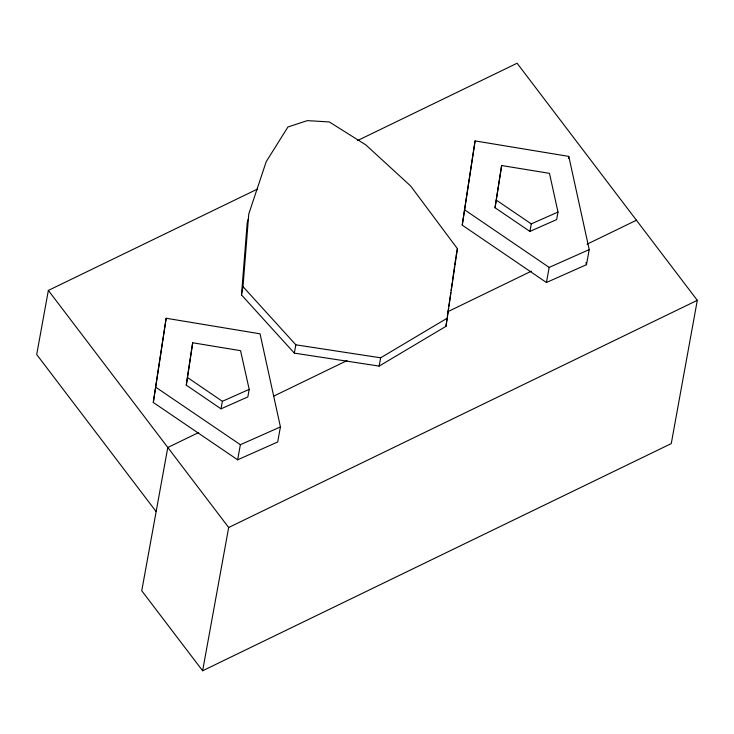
<?xml version="1.0" encoding="UTF-8"?>
<svg xmlns="http://www.w3.org/2000/svg" width="734" height="734" viewBox="0 0 734 734"><rect width="100%" height="100%" fill="white"/><g stroke="black" fill="none" stroke-linecap="round" stroke-linejoin="round"><path stroke-width="1.1" d="M241.495 294.94L243 286.636L248.753 214.016L266.213 161.673L287.939 126.973L307.363 120.624L329.291 121.945L365.816 144.882L410.691 186.041L457.41 248.688L445.978 326.318L379.139 366.101L294.334 353.118L241.495 294.94L247.239 222.31L248.312 219.108M445.978 326.318L447.098 318.492M447.419 316.253L448.538 308.427M448.859 306.188L450.786 292.765M451.098 290.526L452.217 282.7M452.539 280.461L454.465 267.048M454.786 264.809L455.906 256.983M186.271 385.157L192.684 342.76L240.55 350.668L249.202 389.378L247.826 396.92L221.017 408.847L186.271 385.157L192.684 342.76M153.296 402.48L166.159 318.253L260.047 333.814L280.425 426.913L277.681 441.987L237.642 459.805L153.296 402.48L166.159 318.253M462.227 225.145L475.081 140.919L568.804 156.397L589.219 249.597L586.475 264.68L546.435 282.498L462.227 225.145L475.081 140.919M495.037 207.731L501.643 165.535L549.472 173.334L557.996 212.062L556.629 219.604L529.902 231.412L495.037 207.731L501.643 165.535M257.487 189.06L48.352 290.425L36.7 354.522L156.14 511.598M221.017 408.847L222.384 401.305L249.202 389.378M237.642 459.805L240.376 444.721L280.425 426.913M357.421 140.625L517.103 63.234L697.3 300.316L671.261 443.593L202.63 670.766L228.669 527.498L48.352 290.425M294.334 353.118L295.839 344.824L243 286.636M379.139 366.101L380.643 357.807L447.492 318.024M456.089 255.946L457.41 248.688M529.902 231.412L531.278 223.87L557.996 212.062M568.419 158.553L568.804 156.397M546.435 282.498L549.17 267.415L589.219 249.597M198.694 432.509L167.792 447.501L141.754 590.778L202.63 670.766M273.901 396.039L347.044 360.577M447.997 311.611L531.444 271.149M587.072 244.174L636.516 220.191M228.669 527.498L697.3 300.316M295.839 344.824L380.643 357.807M496.404 200.189L531.278 223.87M156.039 387.396L240.376 444.721M464.971 210.062L549.17 267.415M187.647 377.615L222.384 401.305M585.989 262.46L586.475 264.68"/></g></svg>
